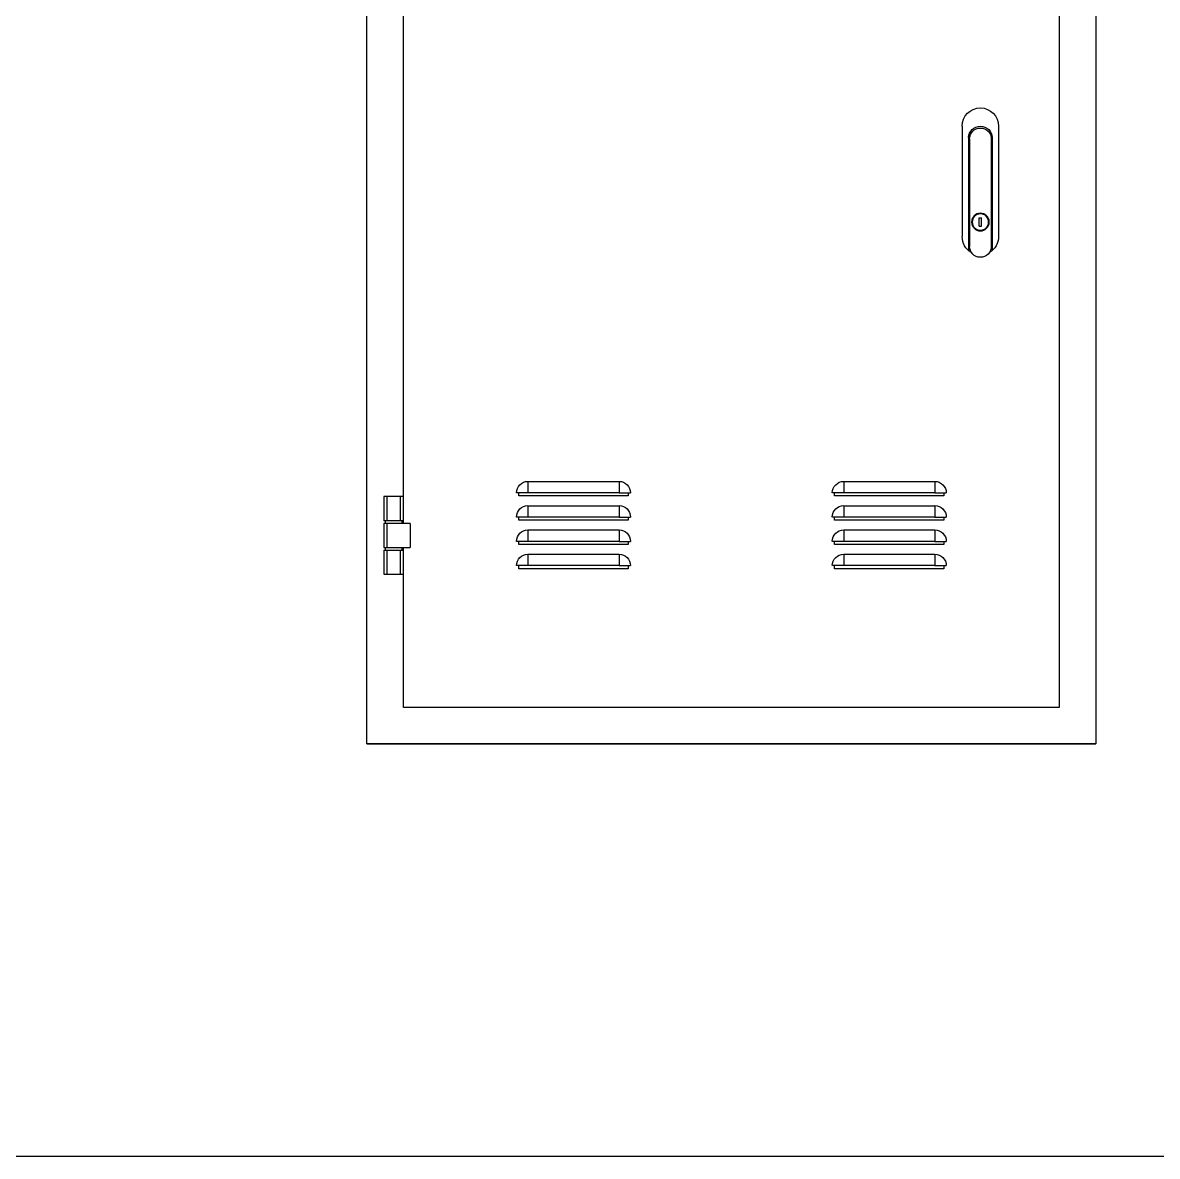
# Model space of a CAD drawing. Header units: millimetres. Extents: x 8533 to 164433, y 5768 to 115327.
# Drawn here: x 103097 to 104197, y 25415 to 26514 of the extents above; entities that cross this region are included whole.
import ezdxf

# ---------------------------------------------------------------- set-up
doc = ezdxf.new("R2010")
doc.units = ezdxf.units.MM
doc.header["$LTSCALE"] = 250
doc.layers.add('ARC', color=8, linetype='Continuous')
doc.layers.add('G-ENP 인버터 판넬', color=255, linetype='Continuous')

# ---------------------------------------------------------------- blocks, each defined once
blk = doc.blocks.new('240808_벽부형 인버터')
at = {"layer": 'G-ENP 인버터 판넬'}
for p, q in [((-504.7, 1009.4), (-504.7, -1009.4)), ((-454.2, 672.9), (-454.2, -959)), ((504.7, -1009.4), (504.7, 672.9)), ((454.2, -704.1), (454.2, 367.6)), ((-370.1, -153.9), (-370.1, -307)), ((-319.7, -153.9), (-319.7, -307)), ((-361.3, -170.3), (-361.3, -326.2)), ((-360, -171.6), (-360, -320.5)), ((-329.7, -171.6), (-329.7, -320.5)), ((-328.5, -170.3), (-328.5, -326.2)), ((-346.6, -292.7), (-346.6, -281)), ((-343.2, -281), (-346.6, -281)), ((-343.2, -292.7), (-343.2, -281)), ((-343.2, -292.7), (-346.6, -292.7)), ((-155.6, -646), (-281.8, -646)), ((-281.8, -646), (-281.8, -661.8)), ((-155.6, -646), (-155.6, -661.8)), ((281.8, -646), (155.6, -646)), ((155.6, -646), (155.6, -661.8)), ((281.8, -646), (281.8, -661.8)), ((-281.8, -661.8), (-297.6, -661.8)), ((-294.4, -661.8), (-294.4, -666.2)), ((-294.4, -666.2), (-143, -666.2)), ((-281.8, -661.8), (-155.6, -661.8)), ((-155.6, -661.8), (-139.9, -661.8)), ((-143, -666.2), (-143, -661.8)), ((155.6, -661.8), (139.9, -661.8)), ((143, -661.8), (143, -666.2)), ((143, -666.2), (294.4, -666.2)), ((155.6, -661.8), (281.8, -661.8)), ((281.8, -661.8), (297.6, -661.8)), ((294.4, -666.2), (294.4, -661.8)), ((454.2, -667.1), (481.2, -667.1)), ((454.2, -700.7), (454.2, -667.1)), ((458.4, -700.7), (458.4, -667.1)), ((477, -667.1), (477, -700.7)), ((481.2, -667.1), (481.2, -700.7)), ((-155.6, -679.7), (-281.8, -679.7)), ((-281.8, -679.7), (-281.8, -695.4)), ((-155.6, -679.7), (-155.6, -695.4)), ((281.8, -679.7), (155.6, -679.7)), ((155.6, -679.7), (155.6, -695.4)), ((281.8, -679.7), (281.8, -695.4)), ((-281.8, -695.4), (-297.6, -695.4)), ((-294.4, -695.4), (-294.4, -699.9)), ((-294.4, -699.9), (-143, -699.9)), ((-281.8, -695.4), (-155.6, -695.4)), ((-155.6, -695.4), (-139.9, -695.4)), ((-143, -699.9), (-143, -695.4)), ((155.6, -695.4), (139.9, -695.4)), ((143, -695.4), (143, -699.9)), ((143, -699.9), (294.4, -699.9)), ((155.6, -695.4), (281.8, -695.4)), ((281.8, -695.4), (297.6, -695.4)), ((294.4, -699.9), (294.4, -695.4)), ((445, -704.1), (481.2, -704.1)), ((445, -704.1), (445, -737.7)), ((454.2, -700.7), (481.2, -700.7)), ((455.9, -704.1), (455.9, -700.7)), ((477, -704.1), (477, -737.7)), ((479.5, -700.7), (479.5, -704.1)), ((481.2, -704.1), (481.2, -737.7)), ((-155.6, -713.3), (-281.8, -713.3)), ((-281.8, -713.3), (-281.8, -729.1)), ((-155.6, -713.3), (-155.6, -729.1)), ((281.8, -713.3), (155.6, -713.3)), ((155.6, -713.3), (155.6, -729.1)), ((281.8, -713.3), (281.8, -729.1)), ((-281.8, -729.1), (-297.6, -729.1)), ((-294.4, -729.1), (-294.4, -733.5)), ((-294.4, -733.5), (-143, -733.5)), ((-281.8, -729.1), (-155.6, -729.1)), ((-155.6, -729.1), (-139.9, -729.1)), ((-143, -733.5), (-143, -729.1)), ((155.6, -729.1), (139.9, -729.1)), ((143, -729.1), (143, -733.5)), ((143, -733.5), (294.4, -733.5)), ((155.6, -729.1), (281.8, -729.1)), ((281.8, -729.1), (297.6, -729.1)), ((294.4, -733.5), (294.4, -729.1)), ((481.2, -737.7), (445, -737.7)), ((454.2, -959), (454.2, -737.7)), ((454.2, -959), (454.2, -737.7)), ((455.9, -741.1), (455.9, -737.7)), ((479.5, -737.7), (479.5, -741.1)), ((-155.6, -747), (-281.8, -747)), ((-281.8, -747), (-281.8, -762.7)), ((-155.6, -747), (-155.6, -762.7)), ((281.8, -747), (155.6, -747)), ((155.6, -747), (155.6, -762.7)), ((281.8, -747), (281.8, -762.7)), ((481.2, -741.1), (454.2, -741.1)), ((454.2, -774.7), (454.2, -741.1)), ((458.4, -774.7), (458.4, -741.1)), ((477, -741.1), (477, -774.7)), ((481.2, -741.1), (481.2, -774.7)), ((-281.8, -762.7), (-297.6, -762.7)), ((-294.4, -762.7), (-294.4, -767.2)), ((-294.4, -767.2), (-143, -767.2)), ((-281.8, -762.7), (-155.6, -762.7)), ((-155.6, -762.7), (-139.9, -762.7)), ((-143, -767.2), (-143, -762.7)), ((155.6, -762.7), (139.9, -762.7)), ((143, -762.7), (143, -767.2)), ((143, -767.2), (294.4, -767.2)), ((155.6, -762.7), (281.8, -762.7)), ((281.8, -762.7), (297.6, -762.7)), ((294.4, -767.2), (294.4, -762.7)), ((481.2, -774.7), (454.2, -774.7)), ((-454.2, -959), (454.2, -959)), ((-504.7, -1009.4), (504.7, -1009.4)), ((504.7, -1009.4), (-504.7, -1009.4))]:
    blk.add_line(p, q, dxfattribs=at)
for radius in [12.2, 11.4]:
    blk.add_circle((-344.9, -286.8), radius, dxfattribs=at)
for centre, radius, start, end in [((-344.9, -153.9), 25.2, 0, 180), ((-344.9, -170.3), 16.4, 1.4693, 178.5307), ((-344.9, -171.6), 15.1, 0, 180), ((-344.9, -307), 25.2, 180, 240.0736), ((-344.9, -307), 25.2, 299.9264, 0), ((-344.9, -320.5), 15.1, 180, 0), ((-281.8, -661.8), 15.8, 90, 180), ((-155.6, -661.8), 15.8, 0, 90), ((155.6, -661.8), 15.8, 90, 180), ((281.8, -661.8), 15.8, 0, 90), ((-281.8, -695.4), 15.8, 90, 180), ((-155.6, -695.4), 15.8, 0, 90), ((155.6, -695.4), 15.8, 90, 180), ((281.8, -695.4), 15.8, 0, 90), ((-281.8, -729.1), 15.8, 90, 180), ((-155.6, -729.1), 15.8, 0, 90), ((155.6, -729.1), 15.8, 90, 180), ((281.8, -729.1), 15.8, 0, 90), ((-281.8, -762.7), 15.8, 90, 180), ((-155.6, -762.7), 15.8, 0, 90), ((155.6, -762.7), 15.8, 90, 180), ((281.8, -762.7), 15.8, 0, 90)]:
    blk.add_arc(centre, radius, start, end, dxfattribs=at)

msp = doc.modelspace()

# ---------------------------------------------------------------- linework, layer by layer
at = {"layer": 'ARC'}
msp.add_line((19210.6, 25415.1), (124753.6, 25415.1), dxfattribs=at)

# ---------------------------------------------------------------- block references
at = {"layer": 'G-ENP 인버터 판넬', "xscale": -0.7, "yscale": 0.7, "zscale": 0.7}
msp.add_blockref('240808_벽부형 인버터', (103784.3, 26521.7), dxfattribs=at)

doc.saveas('drawing.dxf')
